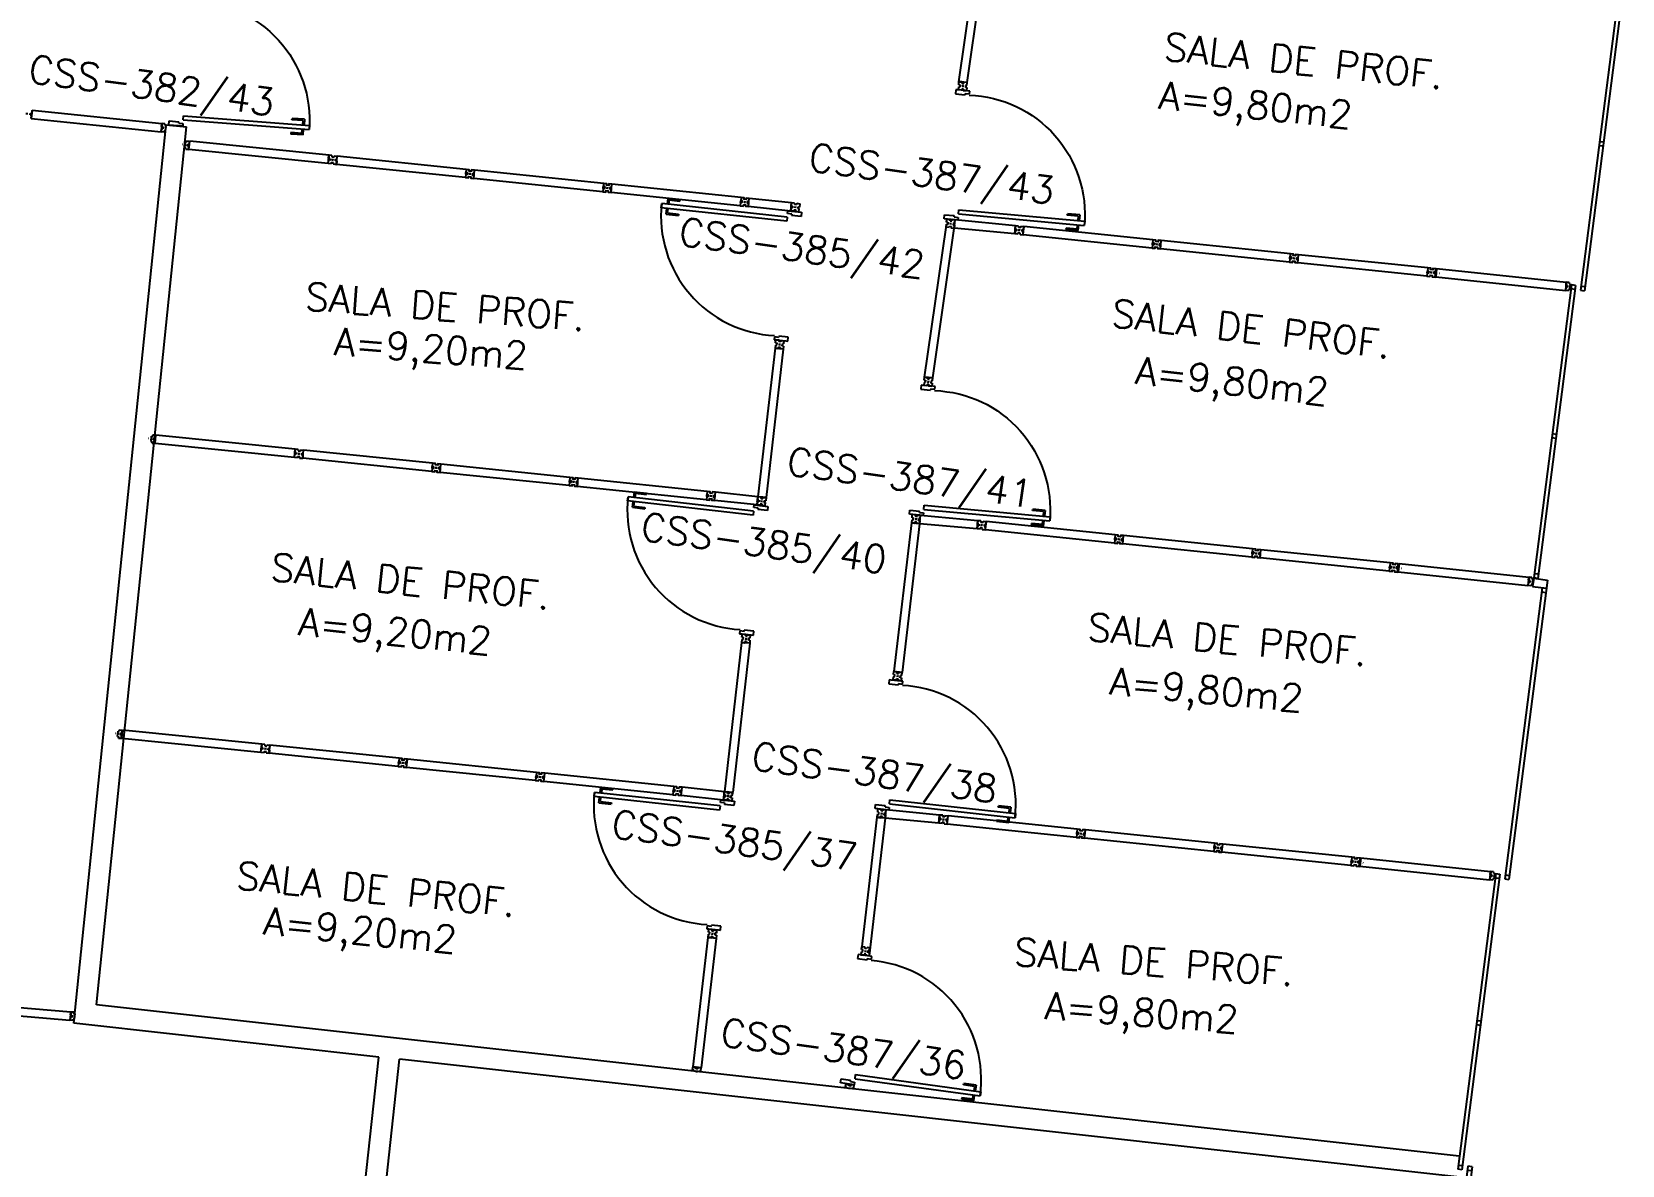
# Model space of a CAD drawing. Extents: x -152 to 150, y 325 to 437.
# Drawn here: x 40.03 to 51.55, y 389.14 to 397.35 of the extents above; entities that cross this region are included whole.
import ezdxf
from ezdxf.enums import TextEntityAlignment as Align

# ---------------------------------------------------------------- set-up
doc = ezdxf.new("R2010")
doc.units = 0
doc.header["$LTSCALE"] = 0.01
doc.header["$MEASUREMENT"] = 0
doc.layers.get('0').update_dxf_attribs({"linetype": 'CONTINUOUS'})
for name, color, linetype in [('ALV', 2, 'CONTINUOUS'), ('AREA', 2, 'CONTINUOUS'), ('DIV', 2, 'CONTINUOUS'), ('ESQ', 1, 'CONTINUOUS'), ('TEXTO', 2, 'CONTINUOUS'), ('TEXTO-ENDEREÇO', 2, 'CONTINUOUS')]:
    doc.layers.add(name, color=color, linetype=linetype)
doc.styles.add('UNB-100', font='simplex.shx', dxfattribs={"height": 3})
doc.styles.add('UNB-100-1', font='simplex.shx', dxfattribs={"height": 0.2})

# ---------------------------------------------------------------- blocks, each defined once
blk = doc.blocks.new('PDV2E-SSC')
at = {"layer": 'DIV'}
for p, q in [((0.034, 0.925), (0.034, 0.835)), ((0.034, 0.925), (0.074, 0.925)), ((0.076, 0.05), (0.076, 0.965)), ((0.106, 0.965), (0.076, 0.965)), ((0.106, 0.05), (0.106, 0.965)), ((0.148, 0.925), (0.108, 0.925)), ((0.148, 0.925), (0.148, 0.835)), ((0.044, 0.835), (0.034, 0.835)), ((0.044, 0.915), (0.044, 0.835)), ((0.044, 0.915), (0.074, 0.915)), ((0.138, 0.915), (0.108, 0.915)), ((0.138, 0.915), (0.138, 0.835)), ((0.138, 0.835), (0.148, 0.835)), ((0.031, 0.05), (0.031, -0.05)), ((0.051, 0.05), (0.031, 0.05)), ((0.051, 0.02), (0.051, 0.05)), ((0.051, 0.02), (0.061, 0.02)), ((0.061, -0.05), (0.061, 0.02)), ((0.076, 0.05), (0.106, 0.05)), ((0.95, 0.02), (0.94, 0.02)), ((0.94, -0.05), (0.94, 0.02)), ((0.95, 0.02), (0.95, 0.05)), ((0.95, 0.05), (0.97, 0.05)), ((0.97, 0.05), (0.97, 0.035)), ((0.97, 0.035), (0.97, -0.035)), ((0.031, -0.05), (0.061, -0.05)), ((0.97, -0.05), (0.94, -0.05)), ((0.97, -0.035), (0.97, -0.05))]:
    blk.add_line(p, q, dxfattribs=at)
at = {"layer": 'DIV', "color": 1}
blk.add_arc((0.076, 0.1), 0.865, 356.6786, 90, dxfattribs=at)
blk = doc.blocks.new('PDV2D-SSC')
for p, q in [((-0.148, 0.925), (-0.108, 0.925)), ((-0.148, 0.925), (-0.148, 0.835)), ((-0.106, 0.965), (-0.076, 0.965)), ((-0.106, 0.05), (-0.106, 0.965)), ((-0.076, 0.05), (-0.076, 0.965)), ((-0.034, 0.925), (-0.074, 0.925)), ((-0.034, 0.925), (-0.034, 0.835)), ((-0.138, 0.835), (-0.148, 0.835)), ((-0.138, 0.915), (-0.108, 0.915)), ((-0.138, 0.915), (-0.138, 0.835)), ((-0.044, 0.915), (-0.074, 0.915)), ((-0.044, 0.915), (-0.044, 0.835)), ((-0.044, 0.835), (-0.034, 0.835)), ((-0.95, 0.05), (-0.97, 0.05)), ((-0.97, 0.05), (-0.97, 0.035)), ((-0.97, 0.035), (-0.97, -0.035)), ((-0.95, 0.02), (-0.95, 0.05)), ((-0.95, 0.02), (-0.94, 0.02)), ((-0.94, -0.05), (-0.94, 0.02)), ((-0.076, 0.05), (-0.106, 0.05)), ((-0.051, 0.02), (-0.061, 0.02)), ((-0.061, -0.05), (-0.061, 0.02)), ((-0.051, 0.05), (-0.031, 0.05)), ((-0.051, 0.02), (-0.051, 0.05)), ((-0.031, 0.05), (-0.031, -0.05)), ((-0.97, -0.035), (-0.97, -0.05)), ((-0.97, -0.05), (-0.94, -0.05)), ((-0.031, -0.05), (-0.061, -0.05))]:
    blk.add_line(p, q)
at = {"color": 1}
blk.add_arc((-0.076, 0.1), 0.865, 90, 183.3214, dxfattribs=at)
blk = doc.blocks.new('DIVMT-SSC')
for p, q in [((0, 0.005), (0, -0.005)), ((0, -0.005), (0, 0.005)), ((-0.03, -0.03), (-0.03, -0.97)), ((0.006, -0.03), (-0.006, -0.03)), ((-0.005, 0), (0.005, 0)), ((0.005, 0), (-0.005, 0)), ((0.006, -0.02), (0.006, -0.03)), ((0.03, -0.03), (0.03, -0.97)), ((0.03, -0.97), (-0.03, -0.97)), ((-0.006, -0.98), (-0.006, -0.97)), ((-0.006, -0.98), (0.006, -0.98)), ((0.006, -1.001), (-0.006, -1.001)), ((0.005, -0.97), (-0.005, -0.97)), ((0, -0.994), (0, -1.007)), ((0, -1.02), (0, -1.021)), ((0.006, -0.98), (0.006, -0.97))]:
    blk.add_line(p, q)
blk.add_lwpolyline([(0.006, -0.02), (-0.006, -0.02), (0.006, -0.02), (0.006, -0.03), (0.03, -0.03), (0.03, -0.008), (0.02, -0.008), (0.02, 0.008), (0.03, 0.008), (0.03, 0.03), (0.006, 0.03), (0.006, 0.02), (-0.006, 0.02), (-0.006, 0.03), (-0.03, 0.03), (-0.03, 0.008), (-0.02, 0.008), (-0.02, -0.008), (-0.03, -0.008), (-0.03, -0.03), (-0.006, -0.03), (-0.006, -0.02), (-0.006, -0.03)])
blk = doc.blocks.new('MDIVMT-SSC')
for p, q in [((-0.03, 0.03), (-0.03, 0.006)), ((-0.008, 0.03), (-0.03, 0.03)), ((-0.0185, 0.006), (-0.03, 0.006)), ((-0.0185, -0.006), (-0.0185, 0.006)), ((-0.008, 0.03), (-0.008, 0.02)), ((-0.008, 0.02), (0.008, 0.02)), ((-0.0051, 0), (0.0051, 0)), ((-0.0051, 0), (0.0051, 0)), ((0, -0.0051), (0, 0.0051)), ((0, -0.0051), (0, 0.0051)), ((0.008, 0.03), (0.008, 0.02)), ((0.008, 0.03), (0.03, 0.03)), ((0.0205, 0.006), (0.03, 0.006)), ((0.0205, -0.006), (0.0205, 0.006)), ((0.0205, 0.006), (0.03, 0.006)), ((0.0205, -0.006), (0.0205, 0.006)), ((0.03, 0.03), (0.03, -0.03)), ((0.03, 0.03), (0.47, 0.03)), ((0.03, 0.006), (0.03, 0.03)), ((0.03, 0.009), (0.03, 0.027)), ((0.03, 0.005), (0.03, -0.005)), ((0.47, 0.03), (0.47, -0.03)), ((0.4795, 0.006), (0.47, 0.006)), ((0.47, 0.005), (0.47, -0.005)), ((0.4795, -0.006), (0.4795, 0.006)), ((0.4949, 0), (0.5051, 0)), ((0.5051, 0), (0.4949, 0)), ((0.5, -0.0051), (0.5, 0.0051)), ((-0.0185, -0.006), (-0.03, -0.006)), ((-0.03, -0.03), (-0.03, -0.006)), ((-0.008, -0.03), (-0.03, -0.03)), ((-0.008, -0.03), (-0.008, -0.02)), ((-0.008, -0.02), (0.008, -0.02)), ((0.008, -0.03), (0.008, -0.02)), ((0.008, -0.03), (0.03, -0.03)), ((0.0205, -0.006), (0.03, -0.006)), ((0.0205, -0.006), (0.03, -0.006)), ((0.03, -0.006), (0.03, -0.03)), ((0.03, -0.03), (0.03, -0.009)), ((0.03, -0.009), (0.03, -0.027)), ((0.03, -0.03), (0.47, -0.03)), ((0.4795, -0.006), (0.47, -0.006))]:
    blk.add_line(p, q)
blk = doc.blocks.new('MTINI-SSC')
for p, q in [((-0.03, 0.008), (-0.03, 0.028)), ((-0.03, 0.028), (-0.008, 0.028)), ((-0.03, 0.008), (-0.02, 0.008)), ((-0.02, 0), (-0.02, 0.008)), ((-0.001, 0), (-0.02, 0)), ((-0.008, 0.019), (-0.008, 0.028)), ((0.008, 0.019), (-0.008, 0.019)), ((0.005, 0), (-0.005, 0)), ((0.02, 0), (-0.001, 0)), ((0, -0.005), (0, 0.005)), ((0.008, 0.019), (0.008, 0.028)), ((0.03, 0.028), (0.008, 0.028)), ((0.03, 0.008), (0.02, 0.008)), ((0.02, 0), (0.02, 0.008)), ((0.03, 0.008), (0.03, 0.028))]:
    blk.add_line(p, q)
blk = doc.blocks.new('DIVINI-SSC')
for p, q in [((-0.02, 0), (-0.02, -0.008)), ((-0.02, 0), (0.001, 0)), ((-0.005, 0), (0.005, 0)), ((0, 0.005), (0, -0.005)), ((0.001, 0), (0.02, 0)), ((-0.03, -0.008), (-0.02, -0.008)), ((-0.03, -0.008), (-0.03, -0.028)), ((-0.03, -0.028), (-0.008, -0.028)), ((-0.03, -0.03), (0.03, -0.03)), ((-0.03, -0.975), (-0.03, -0.03)), ((-0.009, -0.03), (-0.027, -0.03)), ((-0.008, -0.019), (0.008, -0.019)), ((-0.008, -0.019), (-0.008, -0.028)), ((-0.006, -0.021), (-0.006, -0.03)), ((0.006, -0.021), (-0.006, -0.021)), ((-0.006, -0.023), (-0.006, -0.027)), ((-0.004, -0.021), (0.004, -0.021)), ((0.006, -0.021), (0.006, -0.03)), ((0.006, -0.023), (0.006, -0.027)), ((0.008, -0.019), (0.008, -0.028)), ((0.03, -0.028), (0.008, -0.028)), ((0.009, -0.03), (0.027, -0.03)), ((0.02, 0), (0.02, -0.008)), ((0.03, -0.008), (0.02, -0.008)), ((0.03, -0.008), (0.03, -0.028)), ((0.03, -0.975), (0.03, -0.03)), ((-0.03, -0.975), (0.03, -0.975)), ((-0.009, -0.975), (-0.027, -0.975)), ((-0.006, -0.985), (-0.006, -0.975)), ((0.006, -0.985), (-0.006, -0.985)), ((0.006, -1.01), (-0.006, -1.01)), ((0, -0.985), (0, -0.988)), ((0, -1.003), (0, -1.018)), ((0.004, -0.951), (0.004, -0.953)), ((0.006, -0.985), (0.006, -0.975)), ((0.03, -0.975), (0.009, -0.975)), ((0.009, -0.975), (0.027, -0.975))]:
    blk.add_line(p, q)
blk = doc.blocks.new('MTT-SSC')
for p, q in [((-0.006, 0.03), (-0.03, 0.03)), ((-0.03, 0.008), (-0.03, 0.03)), ((-0.03, 0.008), (-0.02, 0.008)), ((-0.02, -0.008), (-0.02, 0.008)), ((-0.006, 0.0205), (-0.006, 0.03)), ((0.006, 0.0205), (-0.006, 0.0205)), ((0.0051, 0), (-0.0051, 0)), ((-0.0051, 0), (0.0051, 0)), ((0, -0.0051), (0, 0.0051)), ((0, 0.0051), (0, -0.0051)), ((0.006, 0.0205), (0.006, 0.03)), ((0.006, 0.03), (0.03, 0.03)), ((0.02, -0.008), (0.02, 0.008)), ((0.03, 0.008), (0.02, 0.008)), ((0.03, 0.008), (0.03, 0.03)), ((-0.03, -0.008), (-0.02, -0.008)), ((-0.03, -0.008), (-0.03, -0.03)), ((-0.03, -0.03), (-0.006, -0.03)), ((-0.03, -0.03), (-0.009, -0.03)), ((-0.009, -0.03), (-0.027, -0.03)), ((-0.006, -0.0205), (-0.006, -0.03)), ((-0.006, -0.0205), (-0.006, -0.03)), ((0.006, -0.0205), (-0.006, -0.0205)), ((-0.006, -0.0205), (0.006, -0.0205)), ((0.006, -0.0205), (0.006, -0.03)), ((0.006, -0.0205), (0.006, -0.03)), ((0.03, -0.03), (0.006, -0.03)), ((0.03, -0.008), (0.02, -0.008)), ((0.03, -0.008), (0.03, -0.03))]:
    blk.add_line(p, q)
blk = doc.blocks.new('ESQCD-SSC')
for p, q in [((0, 0), (0, -0.06)), ((0.2, 0), (0.2, -2.143)), ((0, -0.06), (0.2, -0.06)), ((0.17, -0.06), (0.17, -2.143)), ((0.17, -1.056), (0.2, -1.056)), ((0.17, -1.086), (0.2, -1.086)), ((0.1, -2.113), (0.1, -4.253)), ((0.13, -2.113), (0.1, -2.113)), ((0.13, -2.143), (0.1, -2.143)), ((0.13, -2.113), (0.13, -4.253)), ((0.17, -2.113), (0.2, -2.113)), ((0.17, -2.143), (0.2, -2.143)), ((0.1, -3.199), (0.13, -3.199)), ((0.1, -3.229), (0.13, -3.229)), ((0.13, -4.223), (0.1, -4.223)), ((0.13, -4.253), (0.1, -4.253)), ((0.1, -4.256), (0.1, -4.316)), ((0.1, -4.256), (0.2, -4.256)), ((0.2, -4.256), (0.2, -6.443)), ((0.1, -4.316), (0.2, -4.316)), ((0.17, -4.316), (0.17, -6.443)), ((0.17, -4.346), (0.2, -4.346)), ((0.1, -6.413), (0.1, -8.571)), ((0.1, -6.413), (0.13, -6.413)), ((0.1, -6.443), (0.13, -6.443)), ((0.13, -6.413), (0.13, -8.571)), ((0.17, -6.413), (0.2, -6.413)), ((0.17, -6.443), (0.2, -6.443)), ((0.1, -7.485), (0.13, -7.485)), ((0.1, -7.515), (0.13, -7.515)), ((0.1, -8.541), (0.13, -8.541)), ((0.13, -8.571), (0.1, -8.571)), ((0.2, -8.541), (0.17, -8.541)), ((0.17, -8.541), (0.17, -10.694)), ((0.2, -8.571), (0.17, -8.571)), ((0.2, -8.541), (0.2, -10.694)), ((0.098, -10.694), (0.2, -10.694)), ((0.098, -10.755), (0.098, -10.694)), ((0.17, -10.664), (0.2, -10.664)), ((0.17, -10.694), (0.2, -10.694)), ((0.2, -10.694), (0.2, -10.755)), ((0.2, -10.755), (0.098, -10.755)), ((0.1, -10.755), (0.13, -10.755)), ((0.1, -10.755), (0.1, -12.882)), ((0.1, -10.785), (0.13, -10.785)), ((0.13, -10.755), (0.13, -12.882)), ((0.1, -11.77), (0.13, -11.77)), ((0.1, -11.8), (0.13, -11.8)), ((0.1, -12.852), (0.13, -12.852)), ((0.1, -12.882), (0.13, -12.882)), ((0.17, -12.852), (0.2, -12.852)), ((0.17, -12.852), (0.2, -12.852)), ((0.17, -12.852), (0.17, -14.95)), ((0.17, -12.882), (0.2, -12.882)), ((0.2, -12.852), (0.2, -12.887)), ((0.2, -12.887), (0.2, -15.019)), ((0, -14.95), (0, -15.019)), ((0.2, -14.95), (0, -14.95))]:
    blk.add_line(p, q)

msp = doc.modelspace()

# ---------------------------------------------------------------- linework, layer by layer
at = {"layer": 'ALV'}
for p, q in [((40.337, 390.172), (41.005, 396.679)), ((40.502, 390.305), (41.154, 396.665)), ((41.005, 396.679), (41.154, 396.665)), ((50.372, 389.208), (40.502, 390.305)), ((42.547, 389.926), (40.337, 390.172)), ((42.419, 388.746), (42.547, 389.926)), ((42.568, 388.731), (42.696, 389.91)), ((50.356, 389.059), (42.696, 389.91))]:
    msp.add_line(p, q, dxfattribs=at)
at = {"layer": 'DIV'}
for p, q in [((46.749, 396.991), (46.909, 398.109)), ((46.809, 396.985), (46.968, 398.101)), ((46.747, 396.969), (46.749, 396.991)), ((46.749, 396.991), (46.77, 396.989)), ((46.809, 396.985), (46.749, 396.991)), ((46.749, 396.991), (46.773, 396.989)), ((46.77, 396.989), (46.752, 396.99)), ((46.772, 396.979), (46.773, 396.989)), ((46.772, 396.979), (46.773, 396.989)), ((46.784, 396.988), (46.774, 396.988)), ((46.784, 396.978), (46.785, 396.987)), ((46.784, 396.978), (46.785, 396.987)), ((46.809, 396.985), (46.785, 396.987)), ((46.746, 396.953), (46.744, 396.931)), ((46.768, 396.929), (46.744, 396.931)), ((46.746, 396.953), (46.756, 396.952)), ((46.747, 396.969), (46.757, 396.968)), ((46.757, 396.968), (46.756, 396.952)), ((46.769, 396.938), (46.768, 396.929)), ((46.781, 396.937), (46.769, 396.938)), ((46.771, 396.959), (46.782, 396.958)), ((46.782, 396.958), (46.771, 396.959)), ((46.772, 396.979), (46.784, 396.978)), ((46.784, 396.978), (46.772, 396.979)), ((46.776, 396.953), (46.777, 396.963)), ((46.777, 396.963), (46.776, 396.953)), ((46.781, 396.937), (46.78, 396.928)), ((46.78, 396.928), (46.804, 396.926)), ((46.797, 396.964), (46.796, 396.948)), ((46.806, 396.948), (46.796, 396.948)), ((46.807, 396.963), (46.797, 396.964)), ((46.806, 396.948), (46.804, 396.926)), ((46.807, 396.963), (46.809, 396.985)), ((41.124, 396.535), (41.123, 396.535)), ((41.15, 396.532), (41.136, 396.534)), ((41.142, 396.527), (41.144, 396.539)), ((41.165, 396.537), (41.164, 396.525)), ((41.165, 396.537), (41.174, 396.536)), ((41.171, 396.5), (41.177, 396.56)), ((41.173, 396.525), (41.174, 396.535)), ((42.186, 396.458), (41.177, 396.56)), ((41.164, 396.525), (41.173, 396.524)), ((42.179, 396.399), (41.171, 396.5)), ((42.179, 396.399), (42.186, 396.458)), ((42.179, 396.399), (42.182, 396.422)), ((42.182, 396.423), (42.183, 396.433)), ((42.191, 396.421), (42.182, 396.422)), ((42.191, 396.421), (42.182, 396.422)), ((42.186, 396.458), (42.183, 396.434)), ((42.186, 396.458), (42.183, 396.437)), ((42.183, 396.437), (42.185, 396.455)), ((42.193, 396.433), (42.183, 396.434)), ((42.193, 396.433), (42.183, 396.434)), ((42.207, 396.456), (42.186, 396.458)), ((42.191, 396.421), (42.193, 396.433)), ((42.193, 396.433), (42.191, 396.421)), ((42.207, 396.456), (42.206, 396.446)), ((42.206, 396.446), (42.222, 396.444)), ((42.207, 396.426), (42.217, 396.425)), ((42.217, 396.425), (42.207, 396.426)), ((42.212, 396.42), (42.213, 396.43)), ((42.213, 396.43), (42.212, 396.42)), ((42.223, 396.454), (42.222, 396.444)), ((42.223, 396.454), (42.245, 396.452)), ((42.232, 396.417), (42.233, 396.429)), ((42.232, 396.417), (42.242, 396.416)), ((42.233, 396.429), (42.243, 396.428)), ((42.242, 396.416), (42.239, 396.392)), ((42.243, 396.428), (42.245, 396.452)), ((42.201, 396.396), (42.179, 396.399)), ((42.201, 396.396), (42.202, 396.406)), ((42.202, 396.406), (42.218, 396.405)), ((42.217, 396.395), (42.218, 396.405)), ((42.217, 396.395), (42.239, 396.392)), ((45.192, 396.12), (45.202, 396.119)), ((45.202, 396.119), (45.192, 396.12)), ((45.197, 396.124), (45.196, 396.114)), ((45.218, 396.123), (45.216, 396.111)), ((45.216, 396.111), (45.226, 396.11)), ((45.218, 396.123), (45.227, 396.122)), ((45.223, 396.086), (45.23, 396.146)), ((45.53, 396.054), (45.223, 396.086)), ((45.226, 396.111), (45.227, 396.121)), ((45.536, 396.113), (45.23, 396.146)), ((45.53, 396.054), (45.536, 396.113)), ((45.533, 396.078), (45.53, 396.054)), ((45.532, 396.075), (45.53, 396.057)), ((45.533, 396.079), (45.534, 396.089)), ((45.542, 396.077), (45.533, 396.078)), ((45.542, 396.077), (45.533, 396.078)), ((45.534, 396.09), (45.536, 396.113)), ((45.536, 396.113), (45.534, 396.093)), ((45.534, 396.093), (45.536, 396.111)), ((45.543, 396.089), (45.534, 396.09)), ((45.543, 396.089), (45.534, 396.09)), ((45.558, 396.111), (45.536, 396.113)), ((45.543, 396.089), (45.542, 396.077)), ((45.543, 396.089), (45.542, 396.077)), ((45.558, 396.111), (45.557, 396.101)), ((45.573, 396.1), (45.557, 396.101)), ((45.568, 396.08), (45.558, 396.081)), ((45.568, 396.08), (45.558, 396.081)), ((45.564, 396.086), (45.562, 396.075)), ((45.564, 396.086), (45.562, 396.075)), ((45.574, 396.11), (45.573, 396.1)), ((45.574, 396.11), (45.596, 396.107)), ((45.582, 396.085), (45.581, 396.073)), ((45.581, 396.073), (45.592, 396.071)), ((45.582, 396.085), (45.593, 396.083)), ((45.59, 396.048), (45.592, 396.071)), ((45.596, 396.107), (45.593, 396.083)), ((45.552, 396.052), (45.53, 396.054)), ((45.552, 396.052), (45.553, 396.061)), ((45.569, 396.06), (45.553, 396.061)), ((45.568, 396.05), (45.569, 396.06)), ((45.568, 396.05), (45.59, 396.048)), ((46.499, 394.851), (46.655, 395.936)), ((46.559, 394.845), (46.714, 395.928)), ((45.417, 395.061), (45.292, 393.985)), ((45.476, 395.054), (45.352, 393.978)), ((45.419, 395.083), (45.417, 395.061)), ((45.417, 395.061), (45.44, 395.058)), ((45.476, 395.054), (45.417, 395.061)), ((45.417, 395.061), (45.437, 395.059)), ((45.419, 395.083), (45.429, 395.082)), ((45.437, 395.059), (45.42, 395.061)), ((45.421, 395.099), (45.423, 395.121)), ((45.421, 395.099), (45.431, 395.098)), ((45.447, 395.118), (45.423, 395.121)), ((45.429, 395.082), (45.431, 395.098)), ((45.442, 395.068), (45.44, 395.058)), ((45.442, 395.068), (45.44, 395.058)), ((45.451, 395.057), (45.441, 395.058)), ((45.453, 395.066), (45.442, 395.068)), ((45.442, 395.068), (45.453, 395.066)), ((45.455, 395.087), (45.445, 395.088)), ((45.445, 395.088), (45.455, 395.087)), ((45.446, 395.109), (45.447, 395.118)), ((45.458, 395.107), (45.446, 395.109)), ((45.449, 395.082), (45.45, 395.093)), ((45.45, 395.093), (45.449, 395.082)), ((45.453, 395.066), (45.452, 395.057)), ((45.453, 395.066), (45.452, 395.057)), ((45.476, 395.054), (45.452, 395.057)), ((45.458, 395.107), (45.459, 395.117)), ((45.459, 395.117), (45.483, 395.114)), ((45.469, 395.077), (45.471, 395.093)), ((45.479, 395.076), (45.469, 395.077)), ((45.481, 395.092), (45.471, 395.093)), ((45.479, 395.076), (45.476, 395.054)), ((45.481, 395.092), (45.483, 395.114)), ((46.496, 394.813), (46.494, 394.791)), ((46.496, 394.813), (46.505, 394.812)), ((46.497, 394.829), (46.499, 394.851)), ((46.497, 394.829), (46.507, 394.828)), ((46.499, 394.851), (46.523, 394.848)), ((46.559, 394.845), (46.499, 394.851)), ((46.499, 394.851), (46.52, 394.849)), ((46.52, 394.849), (46.502, 394.85)), ((46.507, 394.828), (46.505, 394.812)), ((46.518, 394.798), (46.517, 394.789)), ((46.53, 394.797), (46.518, 394.798)), ((46.531, 394.818), (46.521, 394.818)), ((46.521, 394.818), (46.531, 394.818)), ((46.522, 394.839), (46.523, 394.848)), ((46.522, 394.839), (46.523, 394.848)), ((46.534, 394.838), (46.522, 394.839)), ((46.522, 394.839), (46.534, 394.838)), ((46.534, 394.847), (46.524, 394.848)), ((46.527, 394.823), (46.526, 394.813)), ((46.526, 394.813), (46.527, 394.823)), ((46.534, 394.838), (46.535, 394.847)), ((46.534, 394.838), (46.535, 394.847)), ((46.559, 394.845), (46.535, 394.847)), ((46.547, 394.824), (46.545, 394.808)), ((46.555, 394.807), (46.545, 394.808)), ((46.557, 394.823), (46.547, 394.824)), ((46.555, 394.807), (46.553, 394.786)), ((46.557, 394.823), (46.559, 394.845)), ((46.517, 394.789), (46.494, 394.791)), ((46.53, 394.797), (46.529, 394.788)), ((46.529, 394.788), (46.553, 394.786)), ((40.88, 394.406), (40.879, 394.406)), ((40.906, 394.403), (40.892, 394.404)), ((40.898, 394.397), (40.899, 394.41)), ((40.92, 394.408), (40.919, 394.396)), ((40.919, 394.396), (40.929, 394.395)), ((40.92, 394.408), (40.93, 394.407)), ((40.926, 394.371), (40.932, 394.431)), ((41.935, 394.269), (40.926, 394.371)), ((40.929, 394.396), (40.93, 394.406)), ((41.941, 394.329), (40.932, 394.431)), ((41.935, 394.269), (41.941, 394.329)), ((41.935, 394.269), (41.938, 394.293)), ((41.957, 394.267), (41.935, 394.269)), ((41.938, 394.294), (41.939, 394.304)), ((41.947, 394.292), (41.938, 394.293)), ((41.947, 394.292), (41.938, 394.293)), ((41.941, 394.329), (41.939, 394.308)), ((41.941, 394.329), (41.939, 394.305)), ((41.939, 394.308), (41.941, 394.326)), ((41.948, 394.304), (41.939, 394.305)), ((41.948, 394.304), (41.939, 394.305)), ((41.963, 394.327), (41.941, 394.329)), ((41.948, 394.304), (41.947, 394.292)), ((41.947, 394.292), (41.948, 394.304)), ((41.957, 394.267), (41.958, 394.277)), ((41.958, 394.277), (41.974, 394.275)), ((41.963, 394.327), (41.962, 394.317)), ((41.962, 394.317), (41.978, 394.315)), ((41.973, 394.295), (41.963, 394.296)), ((41.963, 394.296), (41.973, 394.295)), ((41.968, 394.301), (41.967, 394.291)), ((41.967, 394.291), (41.968, 394.301)), ((41.973, 394.265), (41.974, 394.275)), ((41.973, 394.265), (41.995, 394.263)), ((41.979, 394.325), (41.978, 394.315)), ((41.979, 394.325), (42.001, 394.323)), ((41.988, 394.288), (41.989, 394.3)), ((41.988, 394.288), (41.997, 394.287)), ((41.989, 394.3), (41.998, 394.299)), ((41.997, 394.287), (41.995, 394.263)), ((41.998, 394.299), (42.001, 394.323)), ((44.953, 393.995), (44.952, 393.985)), ((44.973, 393.994), (44.972, 393.982)), ((44.973, 393.994), (44.983, 393.993)), ((44.979, 393.957), (44.985, 394.017)), ((44.982, 393.982), (44.983, 393.992)), ((45.292, 393.984), (44.985, 394.017)), ((44.947, 393.991), (44.957, 393.989)), ((44.957, 393.989), (44.947, 393.991)), ((44.972, 393.982), (44.982, 393.981)), ((45.286, 393.925), (44.979, 393.957)), ((45.285, 393.925), (45.309, 393.922)), ((45.345, 393.918), (45.285, 393.925)), ((45.285, 393.925), (45.306, 393.922)), ((45.286, 393.925), (45.292, 393.984)), ((45.288, 393.948), (45.286, 393.925)), ((45.288, 393.945), (45.286, 393.928)), ((45.308, 393.922), (45.286, 393.925)), ((45.288, 393.949), (45.289, 393.959)), ((45.298, 393.947), (45.288, 393.948)), ((45.298, 393.947), (45.288, 393.948)), ((45.306, 393.922), (45.288, 393.924)), ((45.289, 393.96), (45.292, 393.984)), ((45.299, 393.959), (45.289, 393.96)), ((45.299, 393.959), (45.289, 393.96)), ((45.292, 393.984), (45.29, 393.963)), ((45.29, 393.963), (45.292, 393.981)), ((45.352, 393.978), (45.292, 393.985)), ((45.314, 393.982), (45.292, 393.984)), ((45.299, 393.959), (45.298, 393.947)), ((45.299, 393.959), (45.298, 393.947)), ((45.308, 393.922), (45.309, 393.932)), ((45.31, 393.932), (45.309, 393.922)), ((45.31, 393.932), (45.309, 393.922)), ((45.324, 393.93), (45.309, 393.932)), ((45.322, 393.93), (45.31, 393.932)), ((45.31, 393.932), (45.322, 393.93)), ((45.32, 393.921), (45.31, 393.922)), ((45.325, 393.95), (45.312, 393.952)), ((45.314, 393.982), (45.313, 393.972)), ((45.329, 393.97), (45.313, 393.972)), ((45.324, 393.951), (45.314, 393.952)), ((45.314, 393.952), (45.324, 393.951)), ((45.324, 393.951), (45.314, 393.952)), ((45.324, 393.951), (45.314, 393.952)), ((45.315, 393.973), (45.316, 393.982)), ((45.315, 393.973), (45.327, 393.972)), ((45.316, 393.932), (45.316, 393.931)), ((45.327, 393.981), (45.317, 393.982)), ((45.319, 393.958), (45.318, 393.945)), ((45.318, 393.946), (45.319, 393.956)), ((45.319, 393.956), (45.318, 393.946)), ((45.319, 393.956), (45.318, 393.946)), ((45.319, 393.956), (45.318, 393.946)), ((45.322, 393.93), (45.321, 393.921)), ((45.322, 393.93), (45.321, 393.921)), ((45.345, 393.918), (45.321, 393.921)), ((45.323, 393.921), (45.324, 393.93)), ((45.323, 393.921), (45.345, 393.918)), ((45.327, 393.972), (45.328, 393.981)), ((45.33, 393.98), (45.329, 393.97)), ((45.33, 393.98), (45.352, 393.978)), ((45.338, 393.955), (45.336, 393.943)), ((45.336, 393.943), (45.348, 393.942)), ((45.338, 393.955), (45.349, 393.954)), ((45.345, 393.918), (45.348, 393.942)), ((45.352, 393.978), (45.349, 393.954)), ((46.404, 393.796), (46.278, 392.718)), ((46.464, 393.789), (46.337, 392.711)), ((46.407, 393.818), (46.404, 393.796)), ((46.404, 393.796), (46.428, 393.793)), ((46.464, 393.789), (46.404, 393.796)), ((46.404, 393.796), (46.425, 393.793)), ((46.407, 393.818), (46.417, 393.816)), ((46.425, 393.793), (46.407, 393.795)), ((46.409, 393.833), (46.411, 393.855)), ((46.409, 393.833), (46.419, 393.832)), ((46.471, 393.849), (46.411, 393.856)), ((46.435, 393.853), (46.411, 393.855)), ((46.417, 393.816), (46.419, 393.832)), ((46.429, 393.802), (46.428, 393.793)), ((46.429, 393.802), (46.428, 393.793)), ((46.441, 393.801), (46.429, 393.802)), ((46.429, 393.802), (46.441, 393.801)), ((46.439, 393.792), (46.429, 393.793)), ((46.444, 393.821), (46.431, 393.823)), ((46.443, 393.821), (46.432, 393.823)), ((46.432, 393.823), (46.443, 393.821)), ((46.432, 393.823), (46.443, 393.822)), ((46.443, 393.822), (46.432, 393.823)), ((46.434, 393.844), (46.435, 393.853)), ((46.434, 393.843), (46.435, 393.853)), ((46.434, 393.844), (46.446, 393.842)), ((46.446, 393.842), (46.434, 393.843)), ((46.435, 393.803), (46.435, 393.802)), ((46.446, 393.852), (46.436, 393.853)), ((46.438, 393.829), (46.437, 393.815)), ((46.437, 393.817), (46.438, 393.827)), ((46.438, 393.827), (46.437, 393.817)), ((46.438, 393.827), (46.437, 393.817)), ((46.441, 393.801), (46.44, 393.792)), ((46.441, 393.801), (46.44, 393.792)), ((46.464, 393.789), (46.44, 393.792)), ((46.446, 393.842), (46.447, 393.852)), ((46.446, 393.842), (46.447, 393.851)), ((46.447, 393.851), (46.471, 393.848)), ((46.456, 393.812), (46.458, 393.828)), ((46.466, 393.811), (46.456, 393.812)), ((46.458, 393.826), (46.457, 393.814)), ((46.457, 393.814), (46.467, 393.813)), ((46.468, 393.826), (46.458, 393.828)), ((46.458, 393.826), (46.468, 393.825)), ((46.464, 393.789), (46.47, 393.849)), ((46.466, 393.811), (46.464, 393.789)), ((46.88, 393.751), (46.464, 393.789)), ((46.467, 393.814), (46.468, 393.824)), ((46.468, 393.826), (46.471, 393.848)), ((46.886, 393.811), (46.47, 393.849)), ((46.88, 393.751), (46.886, 393.811)), ((46.883, 393.775), (46.88, 393.751)), ((46.882, 393.772), (46.881, 393.754)), ((46.883, 393.776), (46.884, 393.786)), ((46.892, 393.774), (46.883, 393.775)), ((46.892, 393.774), (46.883, 393.775)), ((46.884, 393.787), (46.886, 393.811)), ((46.886, 393.811), (46.884, 393.79)), ((46.884, 393.79), (46.886, 393.808)), ((46.893, 393.786), (46.884, 393.787)), ((46.893, 393.786), (46.884, 393.787)), ((46.908, 393.809), (46.886, 393.811)), ((46.893, 393.786), (46.892, 393.774)), ((46.893, 393.786), (46.892, 393.774)), ((46.908, 393.809), (46.907, 393.799)), ((46.923, 393.798), (46.907, 393.799)), ((46.918, 393.778), (46.908, 393.779)), ((46.918, 393.778), (46.908, 393.779)), ((46.914, 393.784), (46.913, 393.773)), ((46.914, 393.784), (46.913, 393.773)), ((46.924, 393.808), (46.923, 393.798)), ((46.924, 393.808), (46.946, 393.806)), ((46.932, 393.783), (46.931, 393.771)), ((46.931, 393.771), (46.942, 393.77)), ((46.932, 393.783), (46.943, 393.782)), ((46.94, 393.746), (46.942, 393.77)), ((46.946, 393.806), (46.943, 393.782)), ((46.902, 393.749), (46.88, 393.751)), ((46.902, 393.749), (46.903, 393.759)), ((46.919, 393.758), (46.903, 393.759)), ((46.918, 393.748), (46.919, 393.758)), ((46.918, 393.748), (46.94, 393.746)), ((45.177, 392.967), (45.18, 392.989)), ((45.177, 392.967), (45.187, 392.966)), ((45.204, 392.987), (45.18, 392.989)), ((45.186, 392.95), (45.187, 392.966)), ((45.213, 392.955), (45.2, 392.956)), ((45.201, 392.957), (45.211, 392.955)), ((45.203, 392.977), (45.204, 392.987)), ((45.203, 392.977), (45.204, 392.987)), ((45.215, 392.976), (45.203, 392.977)), ((45.203, 392.977), (45.215, 392.976)), ((45.207, 392.962), (45.205, 392.949)), ((45.206, 392.951), (45.207, 392.961)), ((45.207, 392.961), (45.206, 392.951)), ((45.215, 392.976), (45.216, 392.985)), ((45.215, 392.976), (45.216, 392.985)), ((45.216, 392.985), (45.24, 392.982)), ((45.225, 392.946), (45.227, 392.962)), ((45.237, 392.961), (45.227, 392.962)), ((45.237, 392.961), (45.24, 392.982)), ((45.173, 392.93), (45.05, 391.848)), ((45.233, 392.923), (45.11, 391.842)), ((45.176, 392.951), (45.173, 392.93)), ((45.173, 392.93), (45.197, 392.927)), ((45.233, 392.923), (45.173, 392.93)), ((45.173, 392.93), (45.194, 392.927)), ((45.176, 392.951), (45.186, 392.95)), ((45.194, 392.927), (45.176, 392.929)), ((45.198, 392.936), (45.197, 392.927)), ((45.198, 392.936), (45.197, 392.927)), ((45.21, 392.935), (45.198, 392.936)), ((45.198, 392.936), (45.21, 392.935)), ((45.208, 392.926), (45.198, 392.927)), ((45.204, 392.937), (45.204, 392.935)), ((45.21, 392.935), (45.209, 392.926)), ((45.21, 392.935), (45.209, 392.926)), ((45.233, 392.923), (45.209, 392.926)), ((45.235, 392.945), (45.225, 392.946)), ((45.235, 392.945), (45.233, 392.923)), ((46.273, 392.68), (46.271, 392.658)), ((46.271, 392.658), (46.295, 392.655)), ((46.271, 392.658), (46.292, 392.656)), ((46.273, 392.68), (46.283, 392.679)), ((46.292, 392.656), (46.274, 392.658)), ((46.275, 392.696), (46.278, 392.718)), ((46.275, 392.696), (46.285, 392.695)), ((46.302, 392.715), (46.278, 392.718)), ((46.337, 392.711), (46.278, 392.718)), ((46.283, 392.679), (46.285, 392.695)), ((46.296, 392.665), (46.295, 392.655)), ((46.296, 392.665), (46.295, 392.655)), ((46.308, 392.663), (46.296, 392.665)), ((46.296, 392.665), (46.308, 392.663)), ((46.31, 392.683), (46.298, 392.685)), ((46.3, 392.705), (46.302, 392.715)), ((46.3, 392.705), (46.302, 392.715)), ((46.312, 392.704), (46.3, 392.705)), ((46.3, 392.705), (46.312, 392.704)), ((46.302, 392.665), (46.302, 392.664)), ((46.312, 392.714), (46.303, 392.715)), ((46.305, 392.691), (46.303, 392.677)), ((46.305, 392.69), (46.303, 392.679)), ((46.308, 392.663), (46.306, 392.654)), ((46.308, 392.663), (46.306, 392.654)), ((46.33, 392.651), (46.306, 392.654)), ((46.312, 392.704), (46.313, 392.714)), ((46.312, 392.704), (46.313, 392.714)), ((46.313, 392.714), (46.337, 392.711)), ((46.323, 392.674), (46.325, 392.69)), ((46.333, 392.673), (46.323, 392.674)), ((46.335, 392.689), (46.325, 392.69)), ((46.333, 392.673), (46.33, 392.651)), ((46.335, 392.689), (46.337, 392.711)), ((40.638, 392.269), (40.636, 392.269)), ((40.663, 392.267), (40.65, 392.268)), ((40.656, 392.261), (40.657, 392.273)), ((40.678, 392.271), (40.677, 392.259)), ((40.678, 392.271), (40.688, 392.27)), ((40.684, 392.234), (40.69, 392.294)), ((40.686, 392.259), (40.687, 392.269)), ((41.699, 392.192), (40.69, 392.294)), ((40.677, 392.259), (40.686, 392.258)), ((41.693, 392.133), (40.684, 392.234)), ((41.693, 392.133), (41.699, 392.192)), ((41.693, 392.133), (41.695, 392.157)), ((41.695, 392.158), (41.696, 392.167)), ((41.705, 392.156), (41.695, 392.157)), ((41.705, 392.156), (41.695, 392.157)), ((41.699, 392.192), (41.696, 392.168)), ((41.706, 392.167), (41.696, 392.168)), ((41.706, 392.167), (41.696, 392.168)), ((41.699, 392.192), (41.697, 392.171)), ((41.697, 392.171), (41.699, 392.189)), ((41.721, 392.19), (41.699, 392.192)), ((41.706, 392.167), (41.705, 392.156)), ((41.705, 392.156), (41.706, 392.167)), ((41.721, 392.19), (41.72, 392.18)), ((41.72, 392.18), (41.736, 392.179)), ((41.731, 392.159), (41.721, 392.16)), ((41.721, 392.16), (41.731, 392.159)), ((41.726, 392.165), (41.725, 392.154)), ((41.725, 392.154), (41.726, 392.165)), ((41.737, 392.188), (41.736, 392.179)), ((41.737, 392.188), (41.759, 392.186)), ((41.745, 392.151), (41.747, 392.163)), ((41.745, 392.151), (41.755, 392.15)), ((41.747, 392.163), (41.756, 392.162)), ((41.755, 392.15), (41.752, 392.127)), ((41.756, 392.162), (41.759, 392.186)), ((41.715, 392.13), (41.693, 392.133)), ((41.715, 392.13), (41.716, 392.14)), ((41.716, 392.14), (41.732, 392.139)), ((41.731, 392.129), (41.732, 392.139)), ((41.731, 392.129), (41.752, 392.127)), ((44.705, 391.854), (44.715, 391.853)), ((44.715, 391.853), (44.705, 391.854)), ((44.711, 391.859), (44.71, 391.848)), ((44.731, 391.857), (44.73, 391.845)), ((44.73, 391.845), (44.739, 391.844)), ((44.731, 391.857), (44.741, 391.856)), ((44.737, 391.82), (44.743, 391.88)), ((45.043, 391.788), (44.737, 391.82)), ((44.739, 391.845), (44.74, 391.855)), ((45.05, 391.848), (44.743, 391.88)), ((45.043, 391.788), (45.05, 391.848)), ((45.046, 391.812), (45.043, 391.788)), ((45.046, 391.81), (45.043, 391.788)), ((45.046, 391.809), (45.044, 391.791)), ((45.046, 391.813), (45.047, 391.823)), ((45.055, 391.811), (45.046, 391.812)), ((45.055, 391.811), (45.046, 391.812)), ((45.046, 391.81), (45.056, 391.809)), ((45.047, 391.826), (45.05, 391.848)), ((45.05, 391.848), (45.047, 391.827)), ((45.047, 391.824), (45.05, 391.848)), ((45.047, 391.827), (45.049, 391.845)), ((45.047, 391.826), (45.057, 391.825)), ((45.057, 391.823), (45.047, 391.824)), ((45.057, 391.823), (45.047, 391.824)), ((45.11, 391.842), (45.05, 391.848)), ((45.074, 391.845), (45.05, 391.848)), ((45.057, 391.823), (45.055, 391.811)), ((45.057, 391.823), (45.055, 391.811)), ((45.056, 391.809), (45.057, 391.825)), ((45.083, 391.814), (45.07, 391.815)), ((45.081, 391.814), (45.071, 391.815)), ((45.071, 391.815), (45.081, 391.814)), ((45.081, 391.814), (45.071, 391.815)), ((45.081, 391.814), (45.071, 391.815)), ((45.073, 391.836), (45.074, 391.846)), ((45.073, 391.836), (45.074, 391.845)), ((45.073, 391.836), (45.085, 391.835)), ((45.085, 391.834), (45.073, 391.836)), ((45.085, 391.845), (45.075, 391.846)), ((45.077, 391.822), (45.076, 391.808)), ((45.076, 391.81), (45.077, 391.82)), ((45.077, 391.82), (45.076, 391.81)), ((45.077, 391.82), (45.076, 391.81)), ((45.077, 391.82), (45.076, 391.81)), ((45.085, 391.835), (45.086, 391.844)), ((45.085, 391.834), (45.086, 391.844)), ((45.086, 391.844), (45.11, 391.841)), ((45.095, 391.804), (45.097, 391.82)), ((45.105, 391.803), (45.095, 391.804)), ((45.107, 391.819), (45.097, 391.82)), ((45.105, 391.803), (45.103, 391.781)), ((45.107, 391.819), (45.11, 391.841)), ((45.043, 391.788), (45.067, 391.786)), ((45.103, 391.781), (45.043, 391.788)), ((45.043, 391.788), (45.064, 391.786)), ((45.064, 391.786), (45.046, 391.788)), ((45.068, 391.795), (45.067, 391.786)), ((45.068, 391.795), (45.067, 391.786)), ((45.08, 391.794), (45.068, 391.795)), ((45.068, 391.795), (45.08, 391.794)), ((45.078, 391.784), (45.068, 391.785)), ((45.074, 391.796), (45.074, 391.795)), ((45.08, 391.794), (45.079, 391.784)), ((45.08, 391.794), (45.079, 391.784)), ((45.103, 391.781), (45.079, 391.784)), ((46.16, 391.701), (46.162, 391.723)), ((46.16, 391.701), (46.162, 391.723)), ((46.16, 391.701), (46.169, 391.7)), ((46.16, 391.701), (46.169, 391.7)), ((46.186, 391.72), (46.162, 391.723)), ((46.222, 391.716), (46.162, 391.723)), ((46.186, 391.72), (46.162, 391.723)), ((46.168, 391.684), (46.169, 391.7)), ((46.168, 391.684), (46.169, 391.7)), ((46.195, 391.689), (46.182, 391.69)), ((46.195, 391.689), (46.182, 391.69)), ((46.193, 391.689), (46.183, 391.69)), ((46.183, 391.69), (46.193, 391.689)), ((46.183, 391.69), (46.193, 391.689)), ((46.193, 391.689), (46.183, 391.69)), ((46.193, 391.689), (46.183, 391.69)), ((46.183, 391.69), (46.193, 391.689)), ((46.193, 391.689), (46.183, 391.69)), ((46.185, 391.711), (46.186, 391.721)), ((46.185, 391.711), (46.186, 391.721)), ((46.185, 391.711), (46.186, 391.72)), ((46.185, 391.711), (46.186, 391.72)), ((46.197, 391.709), (46.185, 391.711)), ((46.185, 391.711), (46.197, 391.71)), ((46.185, 391.711), (46.197, 391.71)), ((46.197, 391.709), (46.185, 391.711)), ((46.197, 391.719), (46.187, 391.72)), ((46.189, 391.696), (46.188, 391.683)), ((46.189, 391.696), (46.188, 391.683)), ((46.189, 391.695), (46.188, 391.684)), ((46.189, 391.695), (46.188, 391.684)), ((46.188, 391.684), (46.189, 391.695)), ((46.188, 391.684), (46.189, 391.695)), ((46.189, 391.695), (46.188, 391.684)), ((46.197, 391.709), (46.198, 391.719)), ((46.197, 391.71), (46.198, 391.719)), ((46.197, 391.71), (46.198, 391.719)), ((46.197, 391.709), (46.198, 391.719)), ((46.198, 391.719), (46.222, 391.716)), ((46.198, 391.719), (46.222, 391.716)), ((46.207, 391.679), (46.209, 391.695)), ((46.207, 391.679), (46.209, 391.695)), ((46.209, 391.693), (46.208, 391.682)), ((46.209, 391.693), (46.208, 391.682)), ((46.219, 391.694), (46.209, 391.695)), ((46.219, 391.694), (46.209, 391.695)), ((46.209, 391.693), (46.219, 391.693)), ((46.209, 391.693), (46.219, 391.693)), ((46.215, 391.657), (46.221, 391.716)), ((46.215, 391.657), (46.221, 391.716)), ((46.218, 391.682), (46.219, 391.692)), ((46.218, 391.682), (46.219, 391.692)), ((46.219, 391.694), (46.222, 391.716)), ((46.219, 391.694), (46.222, 391.716)), ((46.609, 391.679), (46.221, 391.716)), ((46.155, 391.663), (46.043, 390.704)), ((46.215, 391.656), (46.098, 390.659)), ((46.158, 391.685), (46.155, 391.663)), ((46.158, 391.685), (46.155, 391.663)), ((46.155, 391.663), (46.176, 391.661)), ((46.215, 391.656), (46.155, 391.663)), ((46.155, 391.663), (46.179, 391.66)), ((46.155, 391.663), (46.179, 391.66)), ((46.215, 391.656), (46.155, 391.663)), ((46.158, 391.685), (46.168, 391.684)), ((46.158, 391.685), (46.168, 391.684)), ((46.176, 391.661), (46.158, 391.663)), ((46.18, 391.67), (46.179, 391.66)), ((46.18, 391.67), (46.179, 391.66)), ((46.18, 391.67), (46.179, 391.66)), ((46.18, 391.67), (46.192, 391.668)), ((46.192, 391.668), (46.18, 391.67)), ((46.192, 391.668), (46.18, 391.67)), ((46.19, 391.659), (46.18, 391.66)), ((46.186, 391.671), (46.186, 391.669)), ((46.186, 391.671), (46.186, 391.669)), ((46.192, 391.668), (46.191, 391.659)), ((46.192, 391.668), (46.191, 391.659)), ((46.192, 391.668), (46.191, 391.659)), ((46.215, 391.656), (46.191, 391.659)), ((46.215, 391.656), (46.191, 391.659)), ((46.217, 391.678), (46.207, 391.679)), ((46.217, 391.678), (46.207, 391.679)), ((46.208, 391.682), (46.218, 391.681)), ((46.208, 391.682), (46.218, 391.681)), ((46.217, 391.678), (46.215, 391.656)), ((46.217, 391.678), (46.215, 391.656)), ((46.604, 391.619), (46.215, 391.657)), ((46.604, 391.619), (46.609, 391.679)), ((46.606, 391.643), (46.604, 391.619)), ((46.606, 391.64), (46.604, 391.622)), ((46.626, 391.617), (46.604, 391.619)), ((46.606, 391.644), (46.607, 391.654)), ((46.615, 391.642), (46.606, 391.643)), ((46.615, 391.642), (46.606, 391.643)), ((46.607, 391.655), (46.609, 391.679)), ((46.609, 391.679), (46.607, 391.658)), ((46.607, 391.658), (46.609, 391.676)), ((46.617, 391.654), (46.607, 391.655)), ((46.617, 391.654), (46.607, 391.655)), ((46.631, 391.677), (46.609, 391.679)), ((46.617, 391.654), (46.615, 391.642)), ((46.617, 391.654), (46.615, 391.642)), ((46.626, 391.617), (46.627, 391.627)), ((46.642, 391.626), (46.627, 391.627)), ((46.631, 391.677), (46.63, 391.667)), ((46.646, 391.666), (46.63, 391.667)), ((46.641, 391.646), (46.631, 391.647)), ((46.641, 391.646), (46.631, 391.647)), ((46.637, 391.651), (46.636, 391.641)), ((46.637, 391.651), (46.636, 391.641)), ((46.642, 391.616), (46.642, 391.626)), ((46.642, 391.616), (46.663, 391.614)), ((46.647, 391.675), (46.646, 391.666)), ((46.647, 391.675), (46.669, 391.673)), ((46.655, 391.651), (46.654, 391.639)), ((46.654, 391.639), (46.666, 391.638)), ((46.655, 391.651), (46.667, 391.65)), ((46.663, 391.614), (46.666, 391.638)), ((46.669, 391.673), (46.667, 391.65)), ((44.93, 390.793), (44.822, 389.855)), ((44.989, 390.786), (44.881, 389.848)), ((44.932, 390.815), (44.93, 390.793)), ((44.93, 390.793), (44.954, 390.79)), ((44.989, 390.786), (44.93, 390.793)), ((44.93, 390.793), (44.951, 390.791)), ((44.932, 390.815), (44.942, 390.814)), ((44.951, 390.791), (44.933, 390.793)), ((44.934, 390.831), (44.937, 390.853)), ((44.934, 390.831), (44.944, 390.83)), ((44.96, 390.85), (44.937, 390.853)), ((44.942, 390.814), (44.944, 390.83)), ((44.955, 390.8), (44.954, 390.79)), ((44.955, 390.8), (44.954, 390.79)), ((44.967, 390.798), (44.955, 390.8)), ((44.955, 390.8), (44.967, 390.798)), ((44.965, 390.789), (44.955, 390.79)), ((44.969, 390.818), (44.957, 390.819)), ((44.968, 390.819), (44.958, 390.82)), ((44.958, 390.82), (44.968, 390.819)), ((44.959, 390.84), (44.96, 390.85)), ((44.959, 390.84), (44.96, 390.85)), ((44.959, 390.84), (44.971, 390.839)), ((44.971, 390.839), (44.959, 390.84)), ((44.961, 390.8), (44.961, 390.799)), ((44.964, 390.826), (44.962, 390.812)), ((44.962, 390.814), (44.964, 390.824)), ((44.964, 390.824), (44.962, 390.814)), ((44.967, 390.798), (44.966, 390.789)), ((44.967, 390.798), (44.966, 390.789)), ((44.989, 390.786), (44.966, 390.789)), ((44.971, 390.839), (44.972, 390.848)), ((44.971, 390.839), (44.972, 390.848)), ((44.972, 390.848), (44.996, 390.846)), ((44.982, 390.809), (44.984, 390.825)), ((44.992, 390.808), (44.982, 390.809)), ((44.994, 390.824), (44.984, 390.825)), ((44.992, 390.808), (44.989, 390.786)), ((44.994, 390.824), (44.996, 390.846)), ((46.041, 390.688), (46.038, 390.666)), ((46.038, 390.666), (46.062, 390.663)), ((46.038, 390.666), (46.059, 390.663)), ((46.041, 390.688), (46.051, 390.686)), ((46.059, 390.663), (46.041, 390.665)), ((46.043, 390.704), (46.045, 390.725)), ((46.043, 390.704), (46.052, 390.702)), ((46.069, 390.723), (46.045, 390.725)), ((46.051, 390.686), (46.052, 390.702)), ((46.063, 390.672), (46.062, 390.663)), ((46.063, 390.672), (46.062, 390.663)), ((46.075, 390.671), (46.063, 390.672)), ((46.063, 390.672), (46.075, 390.671)), ((46.073, 390.662), (46.063, 390.663)), ((46.076, 390.691), (46.066, 390.693)), ((46.066, 390.693), (46.076, 390.691)), ((46.068, 390.713), (46.069, 390.723)), ((46.08, 390.712), (46.068, 390.713)), ((46.072, 390.698), (46.071, 390.685)), ((46.071, 390.687), (46.072, 390.697)), ((46.072, 390.697), (46.071, 390.687)), ((46.075, 390.671), (46.074, 390.662)), ((46.075, 390.671), (46.074, 390.662)), ((46.098, 390.659), (46.074, 390.662)), ((46.08, 390.712), (46.081, 390.721)), ((46.081, 390.721), (46.105, 390.718)), ((46.09, 390.682), (46.092, 390.698)), ((46.1, 390.681), (46.09, 390.682)), ((46.102, 390.697), (46.092, 390.698)), ((46.1, 390.681), (46.098, 390.659)), ((46.102, 390.697), (46.105, 390.718)), ((44.881, 389.848), (44.822, 389.855)), ((44.845, 389.843), (44.846, 389.852)), ((44.857, 389.851), (44.847, 389.852)), ((44.857, 389.842), (44.858, 389.851)), ((44.854, 389.821), (44.842, 389.822)), ((44.845, 389.843), (44.857, 389.842)), ((44.846, 389.802), (44.846, 389.801)), ((44.849, 389.828), (44.847, 389.815)), ((45.989, 389.725), (45.929, 389.732)), ((45.952, 389.72), (45.953, 389.73)), ((45.964, 389.728), (45.954, 389.729)), ((45.962, 389.698), (45.949, 389.699)), ((45.952, 389.72), (45.964, 389.719)), ((45.964, 389.719), (45.965, 389.728))]:
    msp.add_line(p, q, dxfattribs=at)

# ---------------------------------------------------------------- block references
at = {"layer": 'DIV', "xscale": -1}
for p, rotation in [((41.074, 396.642), 265.601402960563), ((46.689, 395.962), 264.8014029605633), ((46.438, 393.822), 264.8014029605633)]:
    msp.add_blockref('PDV2E-SSC', p, dxfattribs=dict(at, rotation=rotation))
at = {"layer": 'DIV'}
for name, p, rotation in [('DIVINI-SSC', (41.002, 396.655), 264.1199999999999), ('MTINI-SSC', (41.143, 396.533), 265.7652412236574), ('DIVMT-SSC', (43.207, 396.323), 264.1460000000001), ('DIVMT-SSC', (44.202, 396.221), 264.1460000000001), ('DIVMT-SSC', (45.197, 396.119), 264.1460000000001), ('PDV2D-SSC', (45.563, 396.081), 83.89487009891329), ('MTT-SSC', (46.688, 395.963), 173.2855775534203), ('MDIVMT-SSC', (47.186, 395.915), 174.5646475653868), ('DIVMT-SSC', (48.181, 395.813), 264.1460000000001), ('DIVMT-SSC', (49.176, 395.711), 264.1460000000001), ('DIVMT-SSC', (50.171, 395.609), 264.1460000000001), ('DIVINI-SSC', (51.175, 395.506), 264.0459999999998), ('MTINI-SSC', (40.899, 394.404), 265.7652412236574), ('DIVMT-SSC', (42.963, 394.194), 264.1460000000001), ('DIVMT-SSC', (43.958, 394.092), 264.1460000000001), ('DIVMT-SSC', (44.952, 393.99), 264.1460000000001), ('PDV2D-SSC', (45.319, 393.951), 83.53983251676968), ('DIVMT-SSC', (47.908, 393.676), 264.1460000000001), ('DIVMT-SSC', (48.903, 393.574), 264.1460000000001), ('DIVMT-SSC', (49.898, 393.472), 264.1460000000001), ('DIVINI-SSC', (50.903, 393.369), 264.0459999999998), ('PDV2D-SSC', (46.188, 391.689), 263.7550125409263), ('MTINI-SSC', (40.656, 392.267), 265.7652412236574), ('DIVMT-SSC', (42.72, 392.057), 264.1460000000001), ('DIVMT-SSC', (43.715, 391.955), 264.1460000000001), ('DIVMT-SSC', (44.71, 391.853), 264.1460000000001), ('PDV2D-SSC', (45.076, 391.815), 83.83908995441996), ('DIVMT-SSC', (47.632, 391.544), 264.1460000000001), ('DIVMT-SSC', (48.627, 391.442), 264.1460000000001), ('DIVMT-SSC', (49.621, 391.34), 264.1460000000001), ('DIVINI-SSC', (50.626, 391.237), 264.0459999999998), ('PDV2D-SSC', (45.936, 389.701), 262.1991215783292), ('DIVINI-SSC', (40.342, 390.22), 264.9430000000003), ('MTINI-SSC', (44.848, 389.822), 352.4814902039786), ('MTINI-SSC', (45.956, 389.698), 354.0402217272009)]:
    msp.add_blockref(name, p, dxfattribs=dict(at, rotation=rotation))
at = {"layer": 'ESQ', "rotation": 352.6829999999994}
msp.add_blockref('ESQCD-SSC', (51.355, 397.628), dxfattribs=at)

# ---------------------------------------------------------------- texts
at = {"layer": 'AREA', "style": 'UNB-100'}
for s, rotation, p in [('A=9,80m2', 354.0248, (48.189, 396.796)), ('A=9,20m2', 355.735, (42.216, 395.011)), ('A=9,80m2', 353.4852, (48.018, 394.803)), ('A=9,20m2', 354.0486, (41.956, 392.983)), ('A=9,80m2', 354.7614, (47.834, 392.552)), ('A=9,20m2', 354.2885, (41.703, 390.815)), ('A=9,80m2', 355.8092, (47.364, 390.201))]:
    msp.add_text(s, height=0.2, rotation=rotation, dxfattribs=at).set_placement(p)
at = {"layer": 'TEXTO', "style": 'UNB-100'}
for rotation, p in [(354.0248, (48.226, 397.148)), (355.735, (42.008, 395.337)), (353.4852, (47.846, 395.217)), (354.0486, (41.756, 393.378)), (354.7614, (47.673, 392.944)), (354.2885, (41.506, 391.144)), (355.8092, (47.142, 390.59))]:
    msp.add_text('SALA DE PROF.', height=0.2, rotation=rotation, dxfattribs=at).set_placement(p)
at = {"layer": 'TEXTO-ENDEREÇO', "style": 'UNB-100-1'}
for s, p in [('CSS-382/43', (40.887, 396.864)), ('CSS-387/43', (46.538, 396.225)), ('CSS-385/42', (45.598, 395.687)), ('CSS-387/41', (46.38, 394.024)), ('CSS-385/40', (45.323, 393.55)), ('CSS-387/38', (46.124, 391.888)), ('CSS-385/37', (45.11, 391.397)), ('CSS-387/36', (45.899, 389.886))]:
    msp.add_text(s, height=0.2, rotation=352.0692, dxfattribs=at).set_placement(p, align=Align.CENTER)

doc.saveas('drawing.dxf')
